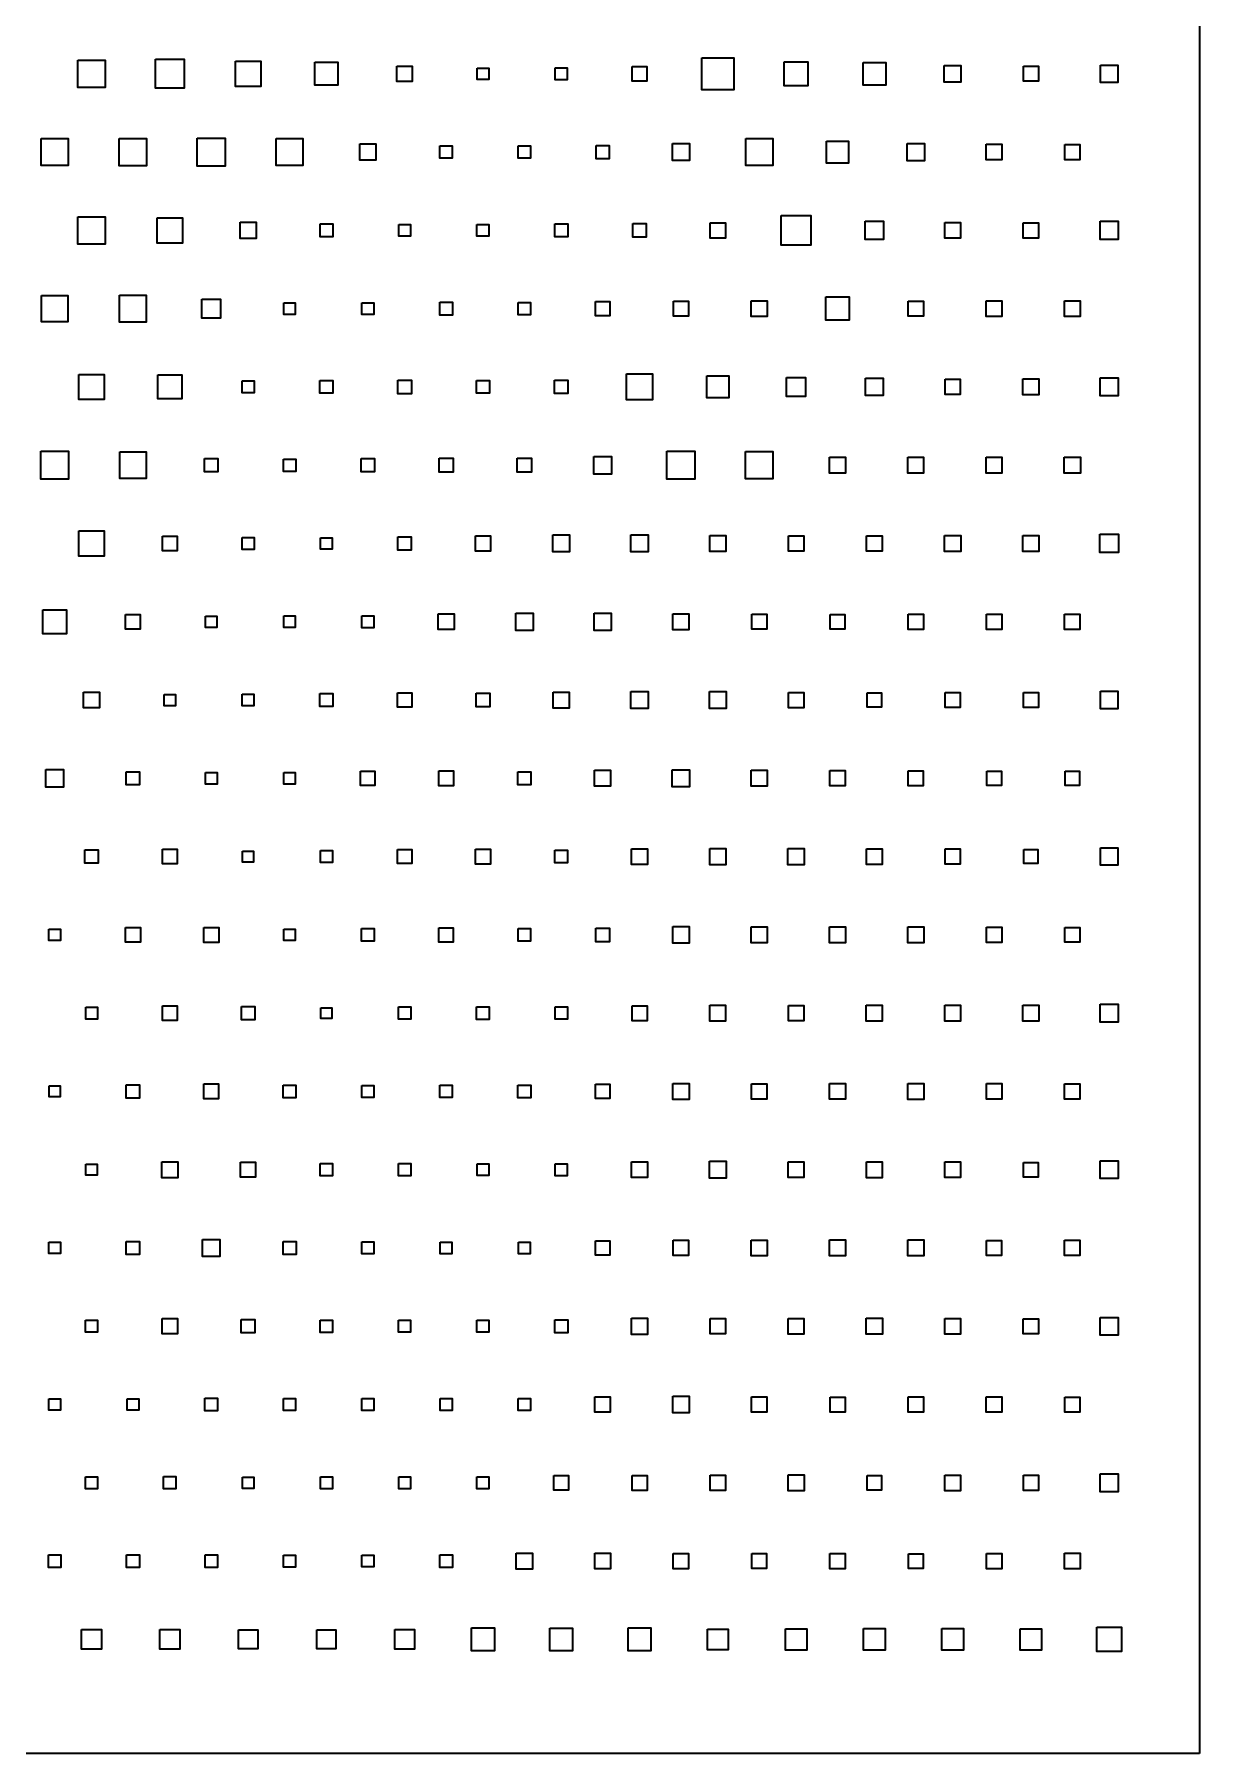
# Model space of a CAD drawing. Header units: inches. Extents: x 0 to 29.7, y -29.7 to 0.
# Drawn here: x 19.67 to 29.7, y -29.7 to -14.9 of the extents above; entities that cross this region are included whole.
import ezdxf

# ---------------------------------------------------------------- set-up
doc = ezdxf.new("R2010")
doc.units = ezdxf.units.IN
doc.header["$MEASUREMENT"] = 0
doc.layers.add('Layer 1', color=7, linetype='Continuous')

# ---------------------------------------------------------------- blocks, each defined once
blk = doc.blocks.new('block 2')
at = {"layer": 'Layer 1', "color": 7, "lineweight": 35}
for points in [[(25.413, -15.098), (25.69, -15.098), (25.69, -15.374), (25.413, -15.374), (25.413, -15.098)], [(20.042, -15.119), (20.277, -15.119), (20.277, -15.353), (20.042, -15.353), (20.042, -15.119)], [(20.709, -15.111), (20.958, -15.111), (20.958, -15.36), (20.709, -15.36), (20.709, -15.111)], [(21.399, -15.127), (21.616, -15.127), (21.616, -15.344), (21.399, -15.344), (21.399, -15.127)], [(22.082, -15.137), (22.281, -15.137), (22.281, -15.335), (22.082, -15.335), (22.082, -15.137)], [(22.789, -15.17), (22.921, -15.17), (22.921, -15.302), (22.789, -15.302), (22.789, -15.17)], [(23.48, -15.186), (23.579, -15.186), (23.579, -15.285), (23.48, -15.285), (23.48, -15.186)], [(24.152, -15.185), (24.255, -15.185), (24.255, -15.287), (24.152, -15.287), (24.152, -15.185)], [(24.815, -15.173), (24.94, -15.173), (24.94, -15.298), (24.815, -15.298), (24.815, -15.173)], [(26.122, -15.133), (26.328, -15.133), (26.328, -15.339), (26.122, -15.339), (26.122, -15.133)], [(26.802, -15.138), (26.997, -15.138), (26.997, -15.334), (26.802, -15.334), (26.802, -15.138)], [(27.502, -15.164), (27.645, -15.164), (27.645, -15.308), (27.502, -15.308), (27.502, -15.164)], [(28.183, -15.171), (28.312, -15.171), (28.312, -15.3), (28.183, -15.3), (28.183, -15.171)], [(28.848, -15.162), (28.995, -15.162), (28.995, -15.31), (28.848, -15.31), (28.848, -15.162)], [(19.726, -15.794), (19.958, -15.794), (19.958, -16.026), (19.726, -16.026), (19.726, -15.794)], [(20.398, -15.792), (20.634, -15.792), (20.634, -16.028), (20.398, -16.028), (20.398, -15.792)], [(21.069, -15.789), (21.311, -15.789), (21.311, -16.031), (21.069, -16.031), (21.069, -15.789)], [(21.748, -15.794), (21.98, -15.794), (21.98, -16.026), (21.748, -16.026), (21.748, -15.794)], [(25.161, -15.837), (25.307, -15.837), (25.307, -15.983), (25.161, -15.983), (25.161, -15.837)], [(25.792, -15.794), (26.024, -15.794), (26.024, -16.026), (25.792, -16.026), (25.792, -15.794)], [(26.488, -15.816), (26.676, -15.816), (26.676, -16.004), (26.488, -16.004), (26.488, -15.816)], [(27.182, -15.835), (27.331, -15.835), (27.331, -15.984), (27.182, -15.984), (27.182, -15.835)], [(22.469, -15.84), (22.608, -15.84), (22.608, -15.979), (22.469, -15.979), (22.469, -15.84)], [(23.159, -15.857), (23.265, -15.857), (23.265, -15.963), (23.159, -15.963), (23.159, -15.857)], [(23.834, -15.857), (23.939, -15.857), (23.939, -15.962), (23.834, -15.962), (23.834, -15.857)], [(24.503, -15.853), (24.617, -15.853), (24.617, -15.967), (24.503, -15.967), (24.503, -15.853)], [(27.863, -15.843), (27.997, -15.843), (27.997, -15.977), (27.863, -15.977), (27.863, -15.843)], [(28.539, -15.844), (28.67, -15.844), (28.67, -15.976), (28.539, -15.976), (28.539, -15.844)], [(20.041, -16.466), (20.277, -16.466), (20.277, -16.702), (20.041, -16.702), (20.041, -16.466)], [(20.724, -16.475), (20.943, -16.475), (20.943, -16.693), (20.724, -16.693), (20.724, -16.475)], [(21.438, -16.514), (21.577, -16.514), (21.577, -16.654), (21.438, -16.654), (21.438, -16.514)], [(22.127, -16.529), (22.236, -16.529), (22.236, -16.639), (22.127, -16.639), (22.127, -16.529)], [(22.804, -16.533), (22.907, -16.533), (22.907, -16.635), (22.804, -16.635), (22.804, -16.533)], [(23.478, -16.533), (23.581, -16.533), (23.581, -16.635), (23.478, -16.635), (23.478, -16.533)], [(24.148, -16.529), (24.259, -16.529), (24.259, -16.639), (24.148, -16.639), (24.148, -16.529)], [(24.819, -16.526), (24.935, -16.526), (24.935, -16.642), (24.819, -16.642), (24.819, -16.526)], [(25.485, -16.518), (25.618, -16.518), (25.618, -16.65), (25.485, -16.65), (25.485, -16.518)], [(26.098, -16.456), (26.353, -16.456), (26.353, -16.711), (26.098, -16.711), (26.098, -16.456)], [(26.82, -16.505), (26.979, -16.505), (26.979, -16.663), (26.82, -16.663), (26.82, -16.505)], [(27.506, -16.517), (27.641, -16.517), (27.641, -16.651), (27.506, -16.651), (27.506, -16.517)], [(28.182, -16.518), (28.313, -16.518), (28.313, -16.65), (28.182, -16.65), (28.182, -16.518)], [(28.843, -16.506), (29, -16.506), (29, -16.662), (28.843, -16.662), (28.843, -16.506)], [(19.728, -17.144), (19.956, -17.144), (19.956, -17.372), (19.728, -17.372), (19.728, -17.144)], [(20.401, -17.143), (20.631, -17.143), (20.631, -17.373), (20.401, -17.373), (20.401, -17.143)], [(26.482, -17.157), (26.683, -17.157), (26.683, -17.358), (26.482, -17.358), (26.482, -17.157)], [(21.109, -17.177), (21.271, -17.177), (21.271, -17.339), (21.109, -17.339), (21.109, -17.177)], [(21.814, -17.208), (21.914, -17.208), (21.914, -17.308), (21.814, -17.308), (21.814, -17.208)], [(22.487, -17.207), (22.589, -17.207), (22.589, -17.309), (22.487, -17.309), (22.487, -17.207)], [(23.157, -17.203), (23.267, -17.203), (23.267, -17.313), (23.157, -17.313), (23.157, -17.203)], [(23.834, -17.206), (23.939, -17.206), (23.939, -17.31), (23.834, -17.31), (23.834, -17.206)], [(24.499, -17.197), (24.621, -17.197), (24.621, -17.319), (24.499, -17.319), (24.499, -17.197)], [(25.17, -17.194), (25.298, -17.194), (25.298, -17.322), (25.17, -17.322), (25.17, -17.194)], [(25.84, -17.19), (25.977, -17.19), (25.977, -17.326), (25.84, -17.326), (25.84, -17.19)], [(27.191, -17.193), (27.322, -17.193), (27.322, -17.323), (27.191, -17.323), (27.191, -17.193)], [(27.863, -17.19), (27.998, -17.19), (27.998, -17.326), (27.863, -17.326), (27.863, -17.19)], [(28.537, -17.191), (28.671, -17.191), (28.671, -17.325), (28.537, -17.325), (28.537, -17.191)], [(20.051, -17.824), (20.267, -17.824), (20.267, -18.04), (20.051, -18.04), (20.051, -17.824)], [(20.73, -17.829), (20.936, -17.829), (20.936, -18.035), (20.73, -18.035), (20.73, -17.829)], [(21.456, -17.88), (21.559, -17.88), (21.559, -17.984), (21.456, -17.984), (21.456, -17.88)], [(22.126, -17.877), (22.236, -17.877), (22.236, -17.987), (22.126, -17.987), (22.126, -17.877)], [(22.796, -17.873), (22.915, -17.873), (22.915, -17.991), (22.796, -17.991), (22.796, -17.873)], [(23.474, -17.877), (23.585, -17.877), (23.585, -17.987), (23.474, -17.987), (23.474, -17.877)], [(24.146, -17.875), (24.261, -17.875), (24.261, -17.989), (24.146, -17.989), (24.146, -17.875)], [(24.766, -17.82), (24.989, -17.82), (24.989, -18.044), (24.766, -18.044), (24.766, -17.82)], [(25.456, -17.837), (25.647, -17.837), (25.647, -18.027), (25.456, -18.027), (25.456, -17.837)], [(26.143, -17.85), (26.307, -17.85), (26.307, -18.014), (26.143, -18.014), (26.143, -17.85)], [(26.824, -17.857), (26.975, -17.857), (26.975, -18.007), (26.824, -18.007), (26.824, -17.857)], [(27.508, -17.866), (27.639, -17.866), (27.639, -17.998), (27.508, -17.998), (27.508, -17.866)], [(28.178, -17.863), (28.317, -17.863), (28.317, -18.001), (28.178, -18.001), (28.178, -17.863)], [(28.844, -17.855), (28.999, -17.855), (28.999, -18.009), (28.844, -18.009), (28.844, -17.855)], [(19.722, -18.486), (19.962, -18.486), (19.962, -18.726), (19.722, -18.726), (19.722, -18.486)], [(20.402, -18.492), (20.63, -18.492), (20.63, -18.72), (20.402, -18.72), (20.402, -18.492)], [(25.114, -18.486), (25.355, -18.486), (25.355, -18.726), (25.114, -18.726), (25.114, -18.486)], [(25.791, -18.489), (26.026, -18.489), (26.026, -18.723), (25.791, -18.723), (25.791, -18.489)], [(21.132, -18.548), (21.248, -18.548), (21.248, -18.664), (21.132, -18.664), (21.132, -18.548)], [(21.811, -18.553), (21.917, -18.553), (21.917, -18.659), (21.811, -18.659), (21.811, -18.553)], [(22.481, -18.549), (22.595, -18.549), (22.595, -18.663), (22.481, -18.663), (22.481, -18.549)], [(23.152, -18.546), (23.272, -18.546), (23.272, -18.666), (23.152, -18.666), (23.152, -18.546)], [(23.825, -18.545), (23.947, -18.545), (23.947, -18.667), (23.825, -18.667), (23.825, -18.545)], [(24.484, -18.53), (24.636, -18.53), (24.636, -18.682), (24.484, -18.682), (24.484, -18.53)], [(26.514, -18.537), (26.651, -18.537), (26.651, -18.675), (26.514, -18.675), (26.514, -18.537)], [(27.189, -18.538), (27.324, -18.538), (27.324, -18.674), (27.189, -18.674), (27.189, -18.538)], [(27.862, -18.538), (27.998, -18.538), (27.998, -18.674), (27.862, -18.674), (27.862, -18.538)], [(28.535, -18.537), (28.673, -18.537), (28.673, -18.675), (28.535, -18.675), (28.535, -18.537)], [(20.049, -19.17), (20.269, -19.17), (20.269, -19.39), (20.049, -19.39), (20.049, -19.17)], [(20.771, -19.217), (20.896, -19.217), (20.896, -19.343), (20.771, -19.343), (20.771, -19.217)], [(21.456, -19.229), (21.559, -19.229), (21.559, -19.331), (21.456, -19.331), (21.456, -19.229)], [(22.131, -19.23), (22.232, -19.23), (22.232, -19.33), (22.131, -19.33), (22.131, -19.23)], [(22.798, -19.223), (22.912, -19.223), (22.912, -19.337), (22.798, -19.337), (22.798, -19.223)], [(23.465, -19.215), (23.594, -19.215), (23.594, -19.345), (23.465, -19.345), (23.465, -19.215)], [(24.131, -19.207), (24.276, -19.207), (24.276, -19.353), (24.131, -19.353), (24.131, -19.207)], [(24.804, -19.207), (24.951, -19.207), (24.951, -19.353), (24.804, -19.353), (24.804, -19.207)], [(25.483, -19.212), (25.62, -19.212), (25.62, -19.349), (25.483, -19.349), (25.483, -19.212)], [(26.16, -19.215), (26.291, -19.215), (26.291, -19.345), (26.16, -19.345), (26.16, -19.215)], [(26.833, -19.214), (26.966, -19.214), (26.966, -19.347), (26.833, -19.347), (26.833, -19.214)], [(27.504, -19.211), (27.643, -19.211), (27.643, -19.349), (27.504, -19.349), (27.504, -19.211)], [(28.179, -19.211), (28.316, -19.211), (28.316, -19.349), (28.179, -19.349), (28.179, -19.211)], [(28.842, -19.201), (29.001, -19.201), (29.001, -19.359), (28.842, -19.359), (28.842, -19.201)], [(19.739, -19.851), (19.945, -19.851), (19.945, -20.057), (19.739, -20.057), (19.739, -19.851)], [(20.453, -19.891), (20.579, -19.891), (20.579, -20.017), (20.453, -20.017), (20.453, -19.891)], [(21.141, -19.905), (21.239, -19.905), (21.239, -20.003), (21.141, -20.003), (21.141, -19.905)], [(21.814, -19.904), (21.914, -19.904), (21.914, -20.004), (21.814, -20.004), (21.814, -19.904)], [(22.486, -19.902), (22.59, -19.902), (22.59, -20.006), (22.486, -20.006), (22.486, -19.902)], [(23.144, -19.886), (23.281, -19.886), (23.281, -20.022), (23.144, -20.022), (23.144, -19.886)], [(23.812, -19.88), (23.961, -19.88), (23.961, -20.028), (23.812, -20.028), (23.812, -19.88)], [(24.486, -19.88), (24.634, -19.88), (24.634, -20.028), (24.486, -20.028), (24.486, -19.88)], [(25.165, -19.885), (25.303, -19.885), (25.303, -20.023), (25.165, -20.023), (25.165, -19.885)], [(25.844, -19.89), (25.973, -19.89), (25.973, -20.019), (25.844, -20.019), (25.844, -19.89)], [(26.52, -19.891), (26.645, -19.891), (26.645, -20.017), (26.52, -20.017), (26.52, -19.891)], [(27.191, -19.888), (27.322, -19.888), (27.322, -20.02), (27.191, -20.02), (27.191, -19.888)], [(27.864, -19.888), (27.996, -19.888), (27.996, -20.02), (27.864, -20.02), (27.864, -19.888)], [(28.538, -19.888), (28.67, -19.888), (28.67, -20.02), (28.538, -20.02), (28.538, -19.888)], [(20.091, -20.56), (20.227, -20.56), (20.227, -20.696), (20.091, -20.696), (20.091, -20.56)], [(22.125, -20.571), (22.238, -20.571), (22.238, -20.685), (22.125, -20.685), (22.125, -20.571)], [(22.794, -20.566), (22.917, -20.566), (22.917, -20.69), (22.794, -20.69), (22.794, -20.566)], [(23.47, -20.569), (23.588, -20.569), (23.588, -20.687), (23.47, -20.687), (23.47, -20.569)], [(24.135, -20.559), (24.272, -20.559), (24.272, -20.697), (24.135, -20.697), (24.135, -20.559)], [(24.804, -20.555), (24.951, -20.555), (24.951, -20.701), (24.804, -20.701), (24.804, -20.555)], [(25.48, -20.556), (25.623, -20.556), (25.623, -20.7), (25.48, -20.7), (25.48, -20.556)], [(26.159, -20.562), (26.291, -20.562), (26.291, -20.694), (26.159, -20.694), (26.159, -20.562)], [(26.837, -20.566), (26.962, -20.566), (26.962, -20.69), (26.837, -20.69), (26.837, -20.566)], [(27.509, -20.564), (27.637, -20.564), (27.637, -20.692), (27.509, -20.692), (27.509, -20.564)], [(28.183, -20.563), (28.312, -20.563), (28.312, -20.693), (28.183, -20.693), (28.183, -20.563)], [(28.846, -20.552), (28.997, -20.552), (28.997, -20.704), (28.846, -20.704), (28.846, -20.552)], [(20.784, -20.579), (20.882, -20.579), (20.882, -20.677), (20.784, -20.677), (20.784, -20.579)], [(21.457, -20.577), (21.558, -20.577), (21.558, -20.679), (21.457, -20.679), (21.457, -20.577)], [(19.765, -21.225), (19.919, -21.225), (19.919, -21.379), (19.765, -21.379), (19.765, -21.225)], [(20.459, -21.245), (20.573, -21.245), (20.573, -21.359), (20.459, -21.359), (20.459, -21.245)], [(21.141, -21.253), (21.24, -21.253), (21.24, -21.352), (21.141, -21.352), (21.141, -21.253)], [(21.814, -21.252), (21.914, -21.252), (21.914, -21.352), (21.814, -21.352), (21.814, -21.252)], [(22.476, -21.24), (22.6, -21.24), (22.6, -21.364), (22.476, -21.364), (22.476, -21.24)], [(23.149, -21.239), (23.276, -21.239), (23.276, -21.366), (23.149, -21.366), (23.149, -21.239)], [(23.83, -21.246), (23.943, -21.246), (23.943, -21.359), (23.83, -21.359), (23.83, -21.246)], [(24.491, -21.233), (24.629, -21.233), (24.629, -21.371), (24.491, -21.371), (24.491, -21.233)], [(25.16, -21.228), (25.308, -21.228), (25.308, -21.376), (25.16, -21.376), (25.16, -21.228)], [(25.839, -21.233), (25.978, -21.233), (25.978, -21.371), (25.839, -21.371), (25.839, -21.233)], [(26.516, -21.236), (26.648, -21.236), (26.648, -21.368), (26.516, -21.368), (26.516, -21.236)], [(27.192, -21.238), (27.32, -21.238), (27.32, -21.366), (27.192, -21.366), (27.192, -21.238)], [(27.868, -21.24), (27.993, -21.24), (27.993, -21.365), (27.868, -21.365), (27.868, -21.24)], [(28.543, -21.241), (28.666, -21.241), (28.666, -21.364), (28.543, -21.364), (28.543, -21.241)], [(24.809, -21.908), (24.946, -21.908), (24.946, -22.045), (24.809, -22.045), (24.809, -21.908)], [(25.482, -21.906), (25.621, -21.906), (25.621, -22.046), (25.482, -22.046), (25.482, -21.906)], [(26.154, -21.905), (26.296, -21.905), (26.296, -22.047), (26.154, -22.047), (26.154, -21.905)], [(26.831, -21.908), (26.968, -21.908), (26.968, -22.044), (26.831, -22.044), (26.831, -21.908)], [(28.848, -21.902), (28.995, -21.902), (28.995, -22.05), (28.848, -22.05), (28.848, -21.902)], [(20.101, -21.918), (20.217, -21.918), (20.217, -22.034), (20.101, -22.034), (20.101, -21.918)], [(20.771, -21.913), (20.896, -21.913), (20.896, -22.039), (20.771, -22.039), (20.771, -21.913)], [(21.459, -21.928), (21.555, -21.928), (21.555, -22.024), (21.459, -22.024), (21.459, -21.928)], [(22.13, -21.924), (22.233, -21.924), (22.233, -22.028), (22.13, -22.028), (22.13, -21.924)], [(22.794, -21.915), (22.917, -21.915), (22.917, -22.037), (22.794, -22.037), (22.794, -21.915)], [(23.464, -21.911), (23.594, -21.911), (23.594, -22.041), (23.464, -22.041), (23.464, -21.911)], [(24.149, -21.922), (24.258, -21.922), (24.258, -22.03), (24.149, -22.03), (24.149, -21.922)], [(27.508, -21.91), (27.639, -21.91), (27.639, -22.042), (27.508, -22.042), (27.508, -21.91)], [(28.187, -21.915), (28.308, -21.915), (28.308, -22.037), (28.187, -22.037), (28.187, -21.915)], [(19.793, -22.601), (19.892, -22.601), (19.892, -22.7), (19.793, -22.7), (19.793, -22.601)], [(20.452, -22.586), (20.58, -22.586), (20.58, -22.714), (20.452, -22.714), (20.452, -22.586)], [(21.126, -22.586), (21.255, -22.586), (21.255, -22.715), (21.126, -22.715), (21.126, -22.586)], [(21.815, -22.601), (21.913, -22.601), (21.913, -22.699), (21.815, -22.699), (21.815, -22.601)], [(22.483, -22.595), (22.593, -22.595), (22.593, -22.705), (22.483, -22.705), (22.483, -22.595)], [(23.151, -22.589), (23.274, -22.589), (23.274, -22.712), (23.151, -22.712), (23.151, -22.589)], [(23.832, -22.596), (23.94, -22.596), (23.94, -22.704), (23.832, -22.704), (23.832, -22.596)], [(24.501, -22.591), (24.619, -22.591), (24.619, -22.709), (24.501, -22.709), (24.501, -22.591)], [(25.163, -22.579), (25.305, -22.579), (25.305, -22.721), (25.163, -22.721), (25.163, -22.579)], [(25.839, -22.581), (25.978, -22.581), (25.978, -22.72), (25.839, -22.72), (25.839, -22.581)], [(26.513, -22.58), (26.652, -22.58), (26.652, -22.72), (26.513, -22.72), (26.513, -22.58)], [(27.188, -22.582), (27.325, -22.582), (27.325, -22.718), (27.188, -22.718), (27.188, -22.582)], [(27.864, -22.584), (27.997, -22.584), (27.997, -22.716), (27.864, -22.716), (27.864, -22.584)], [(28.54, -22.586), (28.668, -22.586), (28.668, -22.714), (28.54, -22.714), (28.54, -22.586)], [(20.109, -23.274), (20.21, -23.274), (20.21, -23.375), (20.109, -23.375), (20.109, -23.274)], [(20.771, -23.262), (20.896, -23.262), (20.896, -23.387), (20.771, -23.387), (20.771, -23.262)], [(21.45, -23.267), (21.564, -23.267), (21.564, -23.381), (21.45, -23.381), (21.45, -23.267)], [(22.134, -23.277), (22.228, -23.277), (22.228, -23.371), (22.134, -23.371), (22.134, -23.277)], [(22.802, -23.271), (22.908, -23.271), (22.908, -23.377), (22.802, -23.377), (22.802, -23.271)], [(23.475, -23.269), (23.584, -23.269), (23.584, -23.379), (23.475, -23.379), (23.475, -23.269)], [(24.15, -23.271), (24.257, -23.271), (24.257, -23.377), (24.15, -23.377), (24.15, -23.271)], [(24.813, -23.26), (24.942, -23.26), (24.942, -23.389), (24.813, -23.389), (24.813, -23.26)], [(25.484, -23.256), (25.619, -23.256), (25.619, -23.392), (25.484, -23.392), (25.484, -23.256)], [(26.159, -23.257), (26.292, -23.257), (26.292, -23.391), (26.159, -23.391), (26.159, -23.257)], [(26.83, -23.255), (26.968, -23.255), (26.968, -23.393), (26.83, -23.393), (26.83, -23.255)], [(27.505, -23.256), (27.642, -23.256), (27.642, -23.393), (27.505, -23.393), (27.505, -23.256)], [(28.178, -23.255), (28.317, -23.255), (28.317, -23.393), (28.178, -23.393), (28.178, -23.255)], [(28.845, -23.248), (28.998, -23.248), (28.998, -23.401), (28.845, -23.401), (28.845, -23.248)], [(19.795, -23.951), (19.889, -23.951), (19.889, -24.045), (19.795, -24.045), (19.795, -23.951)], [(20.459, -23.941), (20.573, -23.941), (20.573, -24.055), (20.459, -24.055), (20.459, -23.941)], [(21.126, -23.934), (21.254, -23.934), (21.254, -24.062), (21.126, -24.062), (21.126, -23.934)], [(21.81, -23.944), (21.918, -23.944), (21.918, -24.052), (21.81, -24.052), (21.81, -23.944)], [(22.486, -23.946), (22.591, -23.946), (22.591, -24.051), (22.486, -24.051), (22.486, -23.946)], [(23.159, -23.945), (23.265, -23.945), (23.265, -24.051), (23.159, -24.051), (23.159, -23.945)], [(23.831, -23.944), (23.941, -23.944), (23.941, -24.053), (23.831, -24.053), (23.831, -23.944)], [(24.499, -23.937), (24.621, -23.937), (24.621, -24.059), (24.499, -24.059), (24.499, -23.937)], [(25.165, -23.929), (25.304, -23.929), (25.304, -24.068), (25.165, -24.068), (25.165, -23.929)], [(25.842, -23.932), (25.975, -23.932), (25.975, -24.065), (25.842, -24.065), (25.842, -23.932)], [(26.514, -23.93), (26.65, -23.93), (26.65, -24.066), (26.514, -24.066), (26.514, -23.93)], [(27.188, -23.929), (27.325, -23.929), (27.325, -24.067), (27.188, -24.067), (27.188, -23.929)], [(27.864, -23.931), (27.997, -23.931), (27.997, -24.065), (27.864, -24.065), (27.864, -23.931)], [(28.538, -23.932), (28.67, -23.932), (28.67, -24.064), (28.538, -24.064), (28.538, -23.932)], [(20.111, -24.624), (20.207, -24.624), (20.207, -24.72), (20.111, -24.72), (20.111, -24.624)], [(20.764, -24.603), (20.903, -24.603), (20.903, -24.742), (20.764, -24.742), (20.764, -24.603)], [(21.443, -24.608), (21.571, -24.608), (21.571, -24.736), (21.443, -24.736), (21.443, -24.608)], [(22.129, -24.62), (22.233, -24.62), (22.233, -24.724), (22.129, -24.724), (22.129, -24.62)], [(22.803, -24.62), (22.908, -24.62), (22.908, -24.724), (22.803, -24.724), (22.803, -24.62)], [(23.48, -24.623), (23.579, -24.623), (23.579, -24.722), (23.48, -24.722), (23.48, -24.623)], [(24.152, -24.621), (24.255, -24.621), (24.255, -24.724), (24.152, -24.724), (24.152, -24.621)], [(24.809, -24.604), (24.945, -24.604), (24.945, -24.74), (24.809, -24.74), (24.809, -24.604)], [(25.48, -24.6), (25.623, -24.6), (25.623, -24.744), (25.48, -24.744), (25.48, -24.6)], [(26.157, -24.604), (26.293, -24.604), (26.293, -24.74), (26.157, -24.74), (26.157, -24.604)], [(26.831, -24.603), (26.968, -24.603), (26.968, -24.741), (26.831, -24.741), (26.831, -24.603)], [(27.506, -24.604), (27.641, -24.604), (27.641, -24.74), (27.506, -24.74), (27.506, -24.604)], [(28.184, -24.609), (28.311, -24.609), (28.311, -24.736), (28.184, -24.736), (28.184, -24.609)], [(28.845, -24.596), (28.998, -24.596), (28.998, -24.749), (28.845, -24.749), (28.845, -24.596)], [(19.793, -25.297), (19.891, -25.297), (19.891, -25.395), (19.793, -25.395), (19.793, -25.297)], [(20.459, -25.29), (20.573, -25.29), (20.573, -25.403), (20.459, -25.403), (20.459, -25.29)], [(21.116, -25.272), (21.264, -25.272), (21.264, -25.42), (21.116, -25.42), (21.116, -25.272)], [(21.808, -25.29), (21.92, -25.29), (21.92, -25.402), (21.808, -25.402), (21.808, -25.29)], [(22.486, -25.294), (22.59, -25.294), (22.59, -25.398), (22.486, -25.398), (22.486, -25.294)], [(23.161, -25.296), (23.263, -25.296), (23.263, -25.397), (23.161, -25.397), (23.161, -25.296)], [(23.836, -25.296), (23.936, -25.296), (23.936, -25.396), (23.836, -25.396), (23.836, -25.296)], [(24.499, -25.285), (24.621, -25.285), (24.621, -25.407), (24.499, -25.407), (24.499, -25.285)], [(25.168, -25.28), (25.3, -25.28), (25.3, -25.412), (25.168, -25.412), (25.168, -25.28)], [(25.84, -25.278), (25.977, -25.278), (25.977, -25.415), (25.84, -25.415), (25.84, -25.278)], [(26.513, -25.277), (26.651, -25.277), (26.651, -25.415), (26.513, -25.415), (26.513, -25.277)], [(27.187, -25.277), (27.325, -25.277), (27.325, -25.415), (27.187, -25.415), (27.187, -25.277)], [(27.866, -25.282), (27.995, -25.282), (27.995, -25.411), (27.866, -25.411), (27.866, -25.282)], [(28.538, -25.28), (28.67, -25.28), (28.67, -25.412), (28.538, -25.412), (28.538, -25.28)], [(20.108, -25.969), (20.211, -25.969), (20.211, -26.072), (20.108, -26.072), (20.108, -25.969)], [(20.767, -25.954), (20.899, -25.954), (20.899, -26.086), (20.767, -26.086), (20.767, -25.954)], [(21.449, -25.962), (21.565, -25.962), (21.565, -26.078), (21.449, -26.078), (21.449, -25.962)], [(22.129, -25.968), (22.234, -25.968), (22.234, -26.073), (22.129, -26.073), (22.129, -25.968)], [(22.803, -25.968), (22.907, -25.968), (22.907, -26.072), (22.803, -26.072), (22.803, -25.968)], [(23.478, -25.969), (23.581, -25.969), (23.581, -26.072), (23.478, -26.072), (23.478, -25.969)], [(24.147, -25.964), (24.259, -25.964), (24.259, -26.076), (24.147, -26.076), (24.147, -25.964)], [(24.808, -25.95), (24.947, -25.95), (24.947, -26.09), (24.808, -26.09), (24.808, -25.95)], [(25.485, -25.954), (25.618, -25.954), (25.618, -26.086), (25.485, -26.086), (25.485, -25.954)], [(26.158, -25.952), (26.293, -25.952), (26.293, -26.088), (26.158, -26.088), (26.158, -25.952)], [(26.83, -25.951), (26.969, -25.951), (26.969, -26.089), (26.83, -26.089), (26.83, -25.951)], [(27.507, -25.954), (27.64, -25.954), (27.64, -26.087), (27.507, -26.087), (27.507, -25.954)], [(28.182, -25.955), (28.313, -25.955), (28.313, -26.085), (28.182, -26.085), (28.182, -25.955)], [(28.845, -25.944), (28.998, -25.944), (28.998, -26.096), (28.845, -26.096), (28.845, -25.944)], [(19.793, -26.645), (19.891, -26.645), (19.891, -26.743), (19.793, -26.743), (19.793, -26.645)], [(20.466, -26.644), (20.566, -26.644), (20.566, -26.744), (20.466, -26.744), (20.466, -26.644)], [(21.136, -26.64), (21.245, -26.64), (21.245, -26.749), (21.136, -26.749), (21.136, -26.64)], [(21.813, -26.643), (21.915, -26.643), (21.915, -26.745), (21.813, -26.745), (21.813, -26.643)], [(22.486, -26.642), (22.59, -26.642), (22.59, -26.746), (22.486, -26.746), (22.486, -26.642)], [(23.161, -26.643), (23.264, -26.643), (23.264, -26.746), (23.161, -26.746), (23.161, -26.643)], [(23.833, -26.641), (23.939, -26.641), (23.939, -26.747), (23.833, -26.747), (23.833, -26.641)], [(24.494, -26.628), (24.626, -26.628), (24.626, -26.76), (24.494, -26.76), (24.494, -26.628)], [(25.163, -26.623), (25.305, -26.623), (25.305, -26.765), (25.163, -26.765), (25.163, -26.623)], [(25.843, -26.629), (25.974, -26.629), (25.974, -26.76), (25.843, -26.76), (25.843, -26.629)], [(26.518, -26.63), (26.647, -26.63), (26.647, -26.759), (26.518, -26.759), (26.518, -26.63)], [(27.19, -26.628), (27.323, -26.628), (27.323, -26.761), (27.19, -26.761), (27.19, -26.628)], [(27.863, -26.627), (27.997, -26.627), (27.997, -26.761), (27.863, -26.761), (27.863, -26.627)], [(28.54, -26.63), (28.669, -26.63), (28.669, -26.759), (28.54, -26.759), (28.54, -26.63)], [(20.108, -27.317), (20.21, -27.317), (20.21, -27.419), (20.108, -27.419), (20.108, -27.317)], [(20.78, -27.315), (20.886, -27.315), (20.886, -27.421), (20.78, -27.421), (20.78, -27.315)], [(21.459, -27.32), (21.556, -27.32), (21.556, -27.417), (21.459, -27.417), (21.459, -27.32)], [(22.13, -27.317), (22.233, -27.317), (22.233, -27.42), (22.13, -27.42), (22.13, -27.317)], [(22.804, -27.317), (22.906, -27.317), (22.906, -27.419), (22.804, -27.419), (22.804, -27.317)], [(23.478, -27.317), (23.581, -27.317), (23.581, -27.42), (23.478, -27.42), (23.478, -27.317)], [(24.141, -27.306), (24.266, -27.306), (24.266, -27.431), (24.141, -27.431), (24.141, -27.306)], [(24.813, -27.304), (24.942, -27.304), (24.942, -27.433), (24.813, -27.433), (24.813, -27.304)], [(25.485, -27.302), (25.618, -27.302), (25.618, -27.435), (25.485, -27.435), (25.485, -27.302)], [(26.157, -27.3), (26.294, -27.3), (26.294, -27.437), (26.157, -27.437), (26.157, -27.3)], [(26.837, -27.305), (26.962, -27.305), (26.962, -27.431), (26.837, -27.431), (26.837, -27.305)], [(27.506, -27.301), (27.641, -27.301), (27.641, -27.436), (27.506, -27.436), (27.506, -27.301)], [(28.183, -27.303), (28.312, -27.303), (28.312, -27.433), (28.183, -27.433), (28.183, -27.303)], [(28.845, -27.291), (28.998, -27.291), (28.998, -27.445), (28.845, -27.445), (28.845, -27.291)], [(23.816, -27.973), (23.956, -27.973), (23.956, -28.112), (23.816, -28.112), (23.816, -27.973)], [(24.493, -27.975), (24.627, -27.975), (24.627, -28.109), (24.493, -28.109), (24.493, -27.975)], [(25.168, -27.977), (25.3, -27.977), (25.3, -28.108), (25.168, -28.108), (25.168, -27.977)], [(25.844, -27.978), (25.972, -27.978), (25.972, -28.107), (25.844, -28.107), (25.844, -27.978)], [(26.516, -27.976), (26.648, -27.976), (26.648, -28.108), (26.516, -28.108), (26.516, -27.976)], [(27.865, -27.977), (27.996, -27.977), (27.996, -28.108), (27.865, -28.108), (27.865, -27.977)], [(28.537, -27.975), (28.671, -27.975), (28.671, -28.109), (28.537, -28.109), (28.537, -27.975)], [(19.789, -27.989), (19.896, -27.989), (19.896, -28.096), (19.789, -28.096), (19.789, -27.989)], [(20.461, -27.988), (20.571, -27.988), (20.571, -28.097), (20.461, -28.097), (20.461, -27.988)], [(21.137, -27.989), (21.243, -27.989), (21.243, -28.096), (21.137, -28.096), (21.137, -27.989)], [(21.812, -27.99), (21.916, -27.99), (21.916, -28.094), (21.812, -28.094), (21.812, -27.99)], [(22.487, -27.992), (22.589, -27.992), (22.589, -28.093), (22.487, -28.093), (22.487, -27.992)], [(23.158, -27.988), (23.266, -27.988), (23.266, -28.096), (23.158, -28.096), (23.158, -27.988)], [(27.193, -27.979), (27.32, -27.979), (27.32, -28.106), (27.193, -28.106), (27.193, -27.979)], [(20.074, -28.631), (20.245, -28.631), (20.245, -28.802), (20.074, -28.802), (20.074, -28.631)], [(20.748, -28.631), (20.919, -28.631), (20.919, -28.802), (20.748, -28.802), (20.748, -28.631)], [(21.424, -28.633), (21.59, -28.633), (21.59, -28.799), (21.424, -28.799), (21.424, -28.633)], [(22.099, -28.633), (22.264, -28.633), (22.264, -28.799), (22.099, -28.799), (22.099, -28.633)], [(22.77, -28.631), (22.94, -28.631), (22.94, -28.801), (22.77, -28.801), (22.77, -28.631)], [(23.43, -28.617), (23.629, -28.617), (23.629, -28.816), (23.43, -28.816), (23.43, -28.617)], [(24.106, -28.619), (24.301, -28.619), (24.301, -28.814), (24.106, -28.814), (24.106, -28.619)], [(24.78, -28.618), (24.975, -28.618), (24.975, -28.814), (24.78, -28.814), (24.78, -28.618)], [(25.462, -28.627), (25.641, -28.627), (25.641, -28.806), (25.462, -28.806), (25.462, -28.627)], [(26.134, -28.625), (26.317, -28.625), (26.317, -28.808), (26.134, -28.808), (26.134, -28.625)], [(26.807, -28.624), (26.992, -28.624), (26.992, -28.808), (26.807, -28.808), (26.807, -28.624)], [(27.48, -28.623), (27.667, -28.623), (27.667, -28.81), (27.48, -28.81), (27.48, -28.623)], [(28.156, -28.625), (28.339, -28.625), (28.339, -28.808), (28.156, -28.808), (28.156, -28.625)], [(28.816, -28.611), (29.027, -28.611), (29.027, -28.822), (28.816, -28.822), (28.816, -28.611)]]:
    blk.add_lwpolyline(points, dxfattribs=at)

msp = doc.modelspace()

# ---------------------------------------------------------------- linework, layer by layer
at = {"layer": 'Layer 1', "color": 7, "lineweight": 35}
msp.add_lwpolyline([(29.7, -29.7), (0, -29.7), (0, 0), (29.7, 0), (29.7, -29.7)], dxfattribs=at)

# ---------------------------------------------------------------- block references
at = {"layer": 'Layer 1'}
msp.add_blockref('block 2', (0, 0), dxfattribs=at)

doc.saveas('drawing.dxf')
